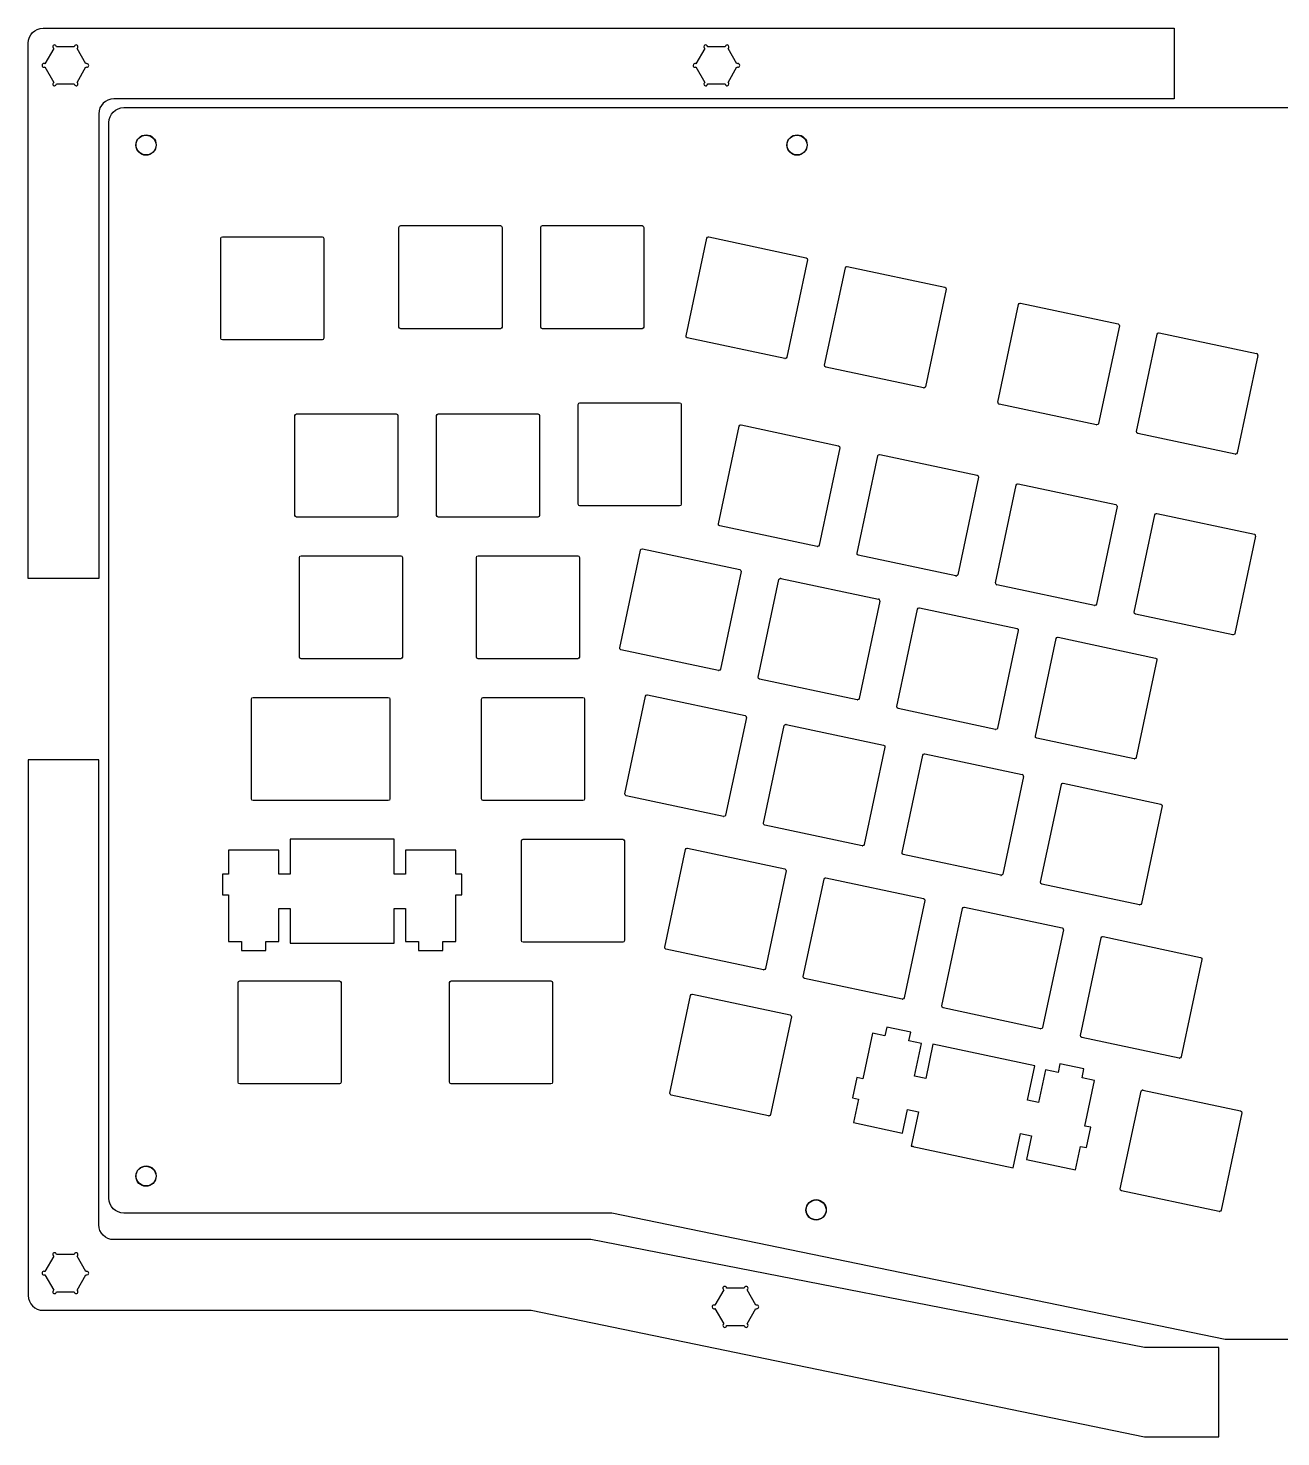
# Model space of a CAD drawing. Header units: inches. Extents: x -11.8 to 11.8, y -2.1 to 13.1.
# Drawn here: x -3.25 to 3.38, y 5.65 to 13.11 of the extents above; entities that cross this region are included whole.
import ezdxf

# ---------------------------------------------------------------- set-up
doc = ezdxf.new("R2010")
doc.units = ezdxf.units.IN
doc.header["$MEASUREMENT"] = 0
doc.layers.get('0').update_dxf_attribs({"lineweight": 0})

msp = doc.modelspace()

# ---------------------------------------------------------------- linework, layer by layer
at = {"color": 18, "lineweight": 25, "true_color": 0x000000}
for p, q in [((-3.1682, 13.1059), (2.8199, 13.1059)), ((2.8199, 13.1059), (2.8199, 12.7319)), ((-3.2469, 10.1934), (-3.2469, 13.0272)), ((-3.1118, 12.9991), (-3.1589, 12.9175)), ((-3.0031, 13.0075), (-3.0971, 13.0075)), ((-2.9413, 12.9175), (-2.9884, 12.9991)), ((0.3345, 12.9991), (0.2874, 12.9175)), ((0.4431, 13.0075), (0.3492, 13.0075)), ((0.505, 12.9175), (0.4578, 12.9991)), ((-3.1589, 12.9007), (-3.1118, 12.819)), ((-2.9884, 12.819), (-2.9413, 12.9007)), ((0.2874, 12.9007), (0.3345, 12.819)), ((0.4578, 12.819), (0.505, 12.9007)), ((-3.0971, 12.8106), (-3.0031, 12.8106)), ((0.3492, 12.8106), (0.4431, 12.8106)), ((2.8199, 12.7319), (-2.7943, 12.7319)), ((-2.7407, 12.6854), (11.2392, 12.6854)), ((-2.873, 12.6532), (-2.873, 10.1934)), ((-2.8194, 6.9142), (-2.8194, 12.6066)), ((-2.2184, 12.0018), (-1.6909, 12.0018)), ((-2.2184, 12.0018), (-1.6909, 12.0018)), ((-1.2839, 11.5245), (-1.2839, 12.052)), ((-1.275, 12.0609), (-0.7474, 12.0609)), ((-0.7386, 12.052), (-0.7386, 11.5245)), ((-0.5339, 11.5245), (-0.5339, 12.052)), ((-0.525, 12.0609), (0.0026, 12.0609)), ((0.0114, 12.052), (0.0114, 11.5245)), ((-2.2273, 11.4654), (-2.2273, 11.993)), ((-2.2273, 11.4654), (-2.2273, 11.993)), ((-1.682, 11.993), (-1.682, 11.4654)), ((-1.682, 11.993), (-1.682, 11.4654)), ((0.2356, 11.4781), (0.3453, 11.9942)), ((0.3558, 12.001), (0.8718, 11.8913)), ((0.8786, 11.8808), (0.769, 11.3648)), ((0.9692, 11.3222), (1.0789, 11.8382)), ((1.0894, 11.8451), (1.6054, 11.7354)), ((1.6123, 11.7249), (1.5026, 11.2088)), ((1.8862, 11.1273), (1.9959, 11.6433)), ((2.0064, 11.6501), (2.5225, 11.5405)), ((-0.7474, 11.5156), (-1.275, 11.5156)), ((0.0026, 11.5156), (-0.525, 11.5156)), ((2.5293, 11.53), (2.4196, 11.0139)), ((2.6198, 10.9714), (2.7295, 11.4874)), ((2.74, 11.4942), (3.2561, 11.3845)), ((-1.6909, 11.4566), (-2.2184, 11.4566)), ((-1.6909, 11.4566), (-2.2184, 11.4566)), ((0.7585, 11.358), (0.2424, 11.4676)), ((3.2629, 11.374), (3.1532, 10.858)), ((1.4921, 11.202), (0.976, 11.3117)), ((-0.335, 10.587), (-0.335, 11.1145)), ((-0.3262, 11.1234), (0.2014, 11.1234)), ((0.2102, 11.1145), (0.2102, 10.587)), ((2.4091, 11.0071), (1.8931, 11.1168)), ((-1.835, 10.5279), (-1.835, 11.0555)), ((-1.835, 10.5279), (-1.835, 11.0555)), ((-1.8262, 11.0643), (-1.2986, 11.0643)), ((-1.8262, 11.0643), (-1.2986, 11.0643)), ((-1.2898, 11.0555), (-1.2898, 10.5279)), ((-1.2898, 11.0555), (-1.2898, 10.5279)), ((-1.085, 10.5279), (-1.085, 11.0555)), ((-1.0762, 11.0643), (-0.5486, 11.0643)), ((-0.5398, 11.0555), (-0.5398, 10.5279)), ((0.407, 10.4832), (0.5167, 10.9993)), ((0.5272, 11.0061), (1.0432, 10.8964)), ((3.1427, 10.8512), (2.6267, 10.9608)), ((1.0501, 10.8859), (0.9404, 10.3699)), ((1.1406, 10.3273), (1.2503, 10.8433)), ((1.2608, 10.8502), (1.7768, 10.7405)), ((1.7837, 10.73), (1.674, 10.2139)), ((1.8742, 10.1714), (1.9839, 10.6874)), ((1.9944, 10.6942), (2.5105, 10.5845)), ((-1.2986, 10.519), (-1.8262, 10.519)), ((-1.2986, 10.519), (-1.8262, 10.519)), ((-0.5486, 10.519), (-1.0762, 10.519)), ((0.2014, 10.5781), (-0.3262, 10.5781)), ((2.5173, 10.574), (2.4076, 10.058)), ((2.6078, 10.0154), (2.7175, 10.5315)), ((2.728, 10.5383), (3.2441, 10.4286)), ((0.9299, 10.3631), (0.4138, 10.4727)), ((3.2509, 10.4181), (3.1412, 9.9021)), ((-1.8114, 9.7779), (-1.8114, 10.3055)), ((-1.8026, 10.3143), (-1.275, 10.3143)), ((-1.2661, 10.3055), (-1.2661, 9.7779)), ((-0.874, 9.7779), (-0.874, 10.3055)), ((-0.8652, 10.3143), (-0.3376, 10.3143)), ((-0.3287, 10.3055), (-0.3287, 9.7779)), ((-0.1157, 9.8276), (-0.006, 10.3436)), ((0.0045, 10.3505), (0.5205, 10.2408)), ((1.6635, 10.2071), (1.1475, 10.3168)), ((0.5273, 10.2303), (0.4176, 9.7142)), ((-2.873, 10.1934), (-3.2469, 10.1934)), ((0.6179, 9.6717), (0.7276, 10.1877)), ((0.7381, 10.1945), (1.2541, 10.0848)), ((2.3971, 10.0512), (1.8811, 10.1609)), ((1.2609, 10.0743), (1.1512, 9.5583)), ((1.3515, 9.5157), (1.4612, 10.0318)), ((1.4717, 10.0386), (1.9877, 9.9289)), ((3.1307, 9.8952), (2.6147, 10.0049)), ((1.9945, 9.9184), (1.8849, 9.4024)), ((2.0851, 9.3598), (2.1948, 9.8758)), ((2.2053, 9.8827), (2.7213, 9.773)), ((-1.275, 9.769), (-1.8026, 9.769)), ((-0.3376, 9.769), (-0.8652, 9.769)), ((0.4071, 9.7074), (-0.1089, 9.8171)), ((2.7282, 9.7625), (2.6185, 9.2464)), ((1.1407, 9.5515), (0.6247, 9.6612)), ((-2.0652, 9.0279), (-2.0652, 9.5555)), ((-2.0564, 9.5643), (-1.3413, 9.5643)), ((-1.3324, 9.5555), (-1.3324, 9.0279)), ((-0.8465, 9.0279), (-0.8465, 9.5555)), ((-0.8376, 9.5643), (-0.31, 9.5643)), ((-0.3012, 9.5555), (-0.3012, 9.0279)), ((-0.0883, 9.055), (0.0214, 9.571)), ((0.0319, 9.5779), (0.548, 9.4682)), ((1.8744, 9.3955), (1.3583, 9.5052)), ((0.5548, 9.4577), (0.4451, 8.9416)), ((0.6454, 8.8991), (0.755, 9.4151)), ((0.7655, 9.4219), (1.2816, 9.3122)), ((2.608, 9.2396), (2.0919, 9.3493)), ((1.2884, 9.3017), (1.1787, 8.7857)), ((1.379, 8.7431), (1.4887, 9.2592)), ((1.4991, 9.266), (2.0152, 9.1563)), ((-3.2469, 9.2336), (-3.2469, 6.3998)), ((-2.873, 9.2336), (-3.2469, 9.2336)), ((-2.873, 6.7739), (-2.873, 9.2336)), ((2.022, 9.1458), (1.9123, 8.6298)), ((2.1126, 8.5872), (2.2223, 9.1032)), ((2.2328, 9.1101), (2.7488, 9.0004)), ((0.4346, 8.9348), (-0.0814, 9.0445)), ((-1.3413, 9.019), (-2.0564, 9.019)), ((-0.31, 9.019), (-0.8376, 9.019)), ((2.7556, 8.9899), (2.6459, 8.4738)), ((1.1682, 8.7789), (0.6522, 8.8886)), ((-1.8605, 8.8143), (-1.8605, 8.6293)), ((-1.3093, 8.8143), (-1.8605, 8.8143)), ((-1.3093, 8.6293), (-1.3093, 8.8143)), ((-0.6358, 8.2779), (-0.6358, 8.8055)), ((-0.627, 8.8143), (-0.0994, 8.8143)), ((-0.0906, 8.8055), (-0.0906, 8.2779)), ((-1.9205, 8.7564), (-2.1863, 8.7564)), ((-2.1863, 8.7564), (-2.1863, 8.6293)), ((-1.9205, 8.6293), (-1.9205, 8.7564)), ((-0.9835, 8.7564), (-1.2492, 8.7564)), ((-1.2492, 8.7564), (-1.2492, 8.6293)), ((-0.9835, 8.6293), (-0.9835, 8.7564)), ((0.1226, 8.2434), (0.2323, 8.7595)), ((0.2428, 8.7663), (0.7588, 8.6566)), ((1.9018, 8.623), (1.3858, 8.7326)), ((-2.1863, 8.6293), (-2.2188, 8.6293)), ((-2.2188, 8.6293), (-2.2188, 8.5191)), ((-1.8605, 8.6293), (-1.9205, 8.6293)), ((-1.2492, 8.6293), (-1.3093, 8.6293)), ((-0.951, 8.6293), (-0.9835, 8.6293)), ((-0.951, 8.5191), (-0.951, 8.6293)), ((0.7657, 8.6461), (0.656, 8.1301)), ((0.8562, 8.0875), (0.9659, 8.6035)), ((0.9764, 8.6103), (1.4924, 8.5007)), ((2.6354, 8.467), (2.1194, 8.5767)), ((-2.2188, 8.5191), (-2.1863, 8.5191)), ((-2.1863, 8.5191), (-2.1863, 8.2722)), ((-0.9835, 8.2722), (-0.9835, 8.5191)), ((-0.9835, 8.5191), (-0.951, 8.5191)), ((-1.9205, 8.2722), (-1.9205, 8.4482)), ((-1.9205, 8.4482), (-1.8605, 8.4482)), ((-1.8605, 8.4482), (-1.8605, 8.2632)), ((-1.3093, 8.2632), (-1.3093, 8.4482)), ((-1.3093, 8.4482), (-1.2492, 8.4482)), ((-1.2492, 8.4482), (-1.2492, 8.2722)), ((1.4993, 8.4902), (1.3896, 7.9741)), ((1.5898, 7.9316), (1.6995, 8.4476)), ((1.71, 8.4544), (2.2261, 8.3447)), ((2.2329, 8.3342), (2.1232, 7.8182)), ((2.3234, 7.7756), (2.4331, 8.2917)), ((2.4436, 8.2985), (2.9597, 8.1888)), ((-2.1863, 8.2722), (-2.1183, 8.2722)), ((-2.1183, 8.225), (-1.9884, 8.225)), ((-2.1182, 8.272), (-2.1182, 8.2247)), ((-1.9884, 8.225), (-1.9884, 8.2722)), ((-1.9884, 8.2722), (-1.9205, 8.2722)), ((-1.8605, 8.2632), (-1.3093, 8.2632)), ((-1.2492, 8.2722), (-1.1814, 8.2722)), ((-1.1814, 8.2722), (-1.1814, 8.225)), ((-1.1814, 8.225), (-1.0514, 8.225)), ((-1.0514, 8.225), (-1.0514, 8.2722)), ((-1.0514, 8.2722), (-0.9835, 8.2722)), ((-0.0994, 8.269), (-0.627, 8.269)), ((0.6455, 8.1232), (0.1294, 8.2329)), ((2.9665, 8.1783), (2.8568, 7.6623)), ((-2.1354, 7.5279), (-2.1354, 8.0555)), ((-2.1266, 8.0643), (-1.599, 8.0643)), ((-1.5902, 8.0555), (-1.5902, 7.5279)), ((-1.0161, 7.5279), (-1.0161, 8.0555)), ((-1.0073, 8.0643), (-0.4797, 8.0643)), ((-0.4708, 8.0555), (-0.4708, 7.5279)), ((1.3791, 7.9673), (0.863, 8.077)), ((0.1501, 7.4708), (0.2598, 7.9869)), ((0.2703, 7.9937), (0.7863, 7.884)), ((2.1127, 7.8114), (1.5967, 7.9211)), ((0.7931, 7.8735), (0.6834, 7.3575)), ((1.2221, 7.7881), (1.1708, 7.5466)), ((1.2885, 7.7739), (1.2221, 7.7881)), ((1.2984, 7.8201), (1.2885, 7.7739)), ((1.4254, 7.7932), (1.2984, 7.8201)), ((1.4157, 7.7469), (1.4254, 7.7932)), ((2.8463, 7.6554), (2.3303, 7.7651)), ((1.4821, 7.7328), (1.4157, 7.7469)), ((1.4455, 7.5606), (1.4821, 7.7328)), ((1.5427, 7.7291), (1.5042, 7.5481)), ((2.0818, 7.6146), (1.5427, 7.7291)), ((2.0434, 7.4336), (2.0818, 7.6146)), ((2.2149, 7.6253), (2.2051, 7.5791)), ((2.342, 7.5983), (2.2149, 7.6253)), ((1.139, 7.5534), (1.1161, 7.4456)), ((1.1708, 7.5466), (1.139, 7.5534)), ((1.5042, 7.5481), (1.4455, 7.5606)), ((2.1386, 7.5932), (2.1021, 7.4211)), ((2.2051, 7.5791), (2.1386, 7.5932)), ((2.3321, 7.5521), (2.342, 7.5983)), ((2.3986, 7.538), (2.3321, 7.5521)), ((2.3472, 7.2965), (2.3986, 7.538)), ((-1.599, 7.519), (-2.1266, 7.519)), ((-0.4797, 7.519), (-1.0073, 7.519)), ((0.6729, 7.3506), (0.1569, 7.4603)), ((2.5343, 6.964), (2.644, 7.4801)), ((2.6545, 7.4869), (3.1705, 7.3772)), ((1.1161, 7.4456), (1.1479, 7.4388)), ((1.1479, 7.4388), (1.1214, 7.3144)), ((1.3814, 7.2591), (1.4078, 7.3836)), ((1.4078, 7.3836), (1.4666, 7.3711)), ((2.1021, 7.4211), (2.0434, 7.4336)), ((1.1214, 7.3144), (1.3814, 7.2591)), ((1.4666, 7.3711), (1.4281, 7.19)), ((3.1774, 7.3667), (3.0677, 6.8507)), ((1.9672, 7.0754), (2.0057, 7.2564)), ((2.0057, 7.2564), (2.0644, 7.2439)), ((2.0644, 7.2439), (2.0379, 7.1195)), ((2.379, 7.2898), (2.3472, 7.2965)), ((2.3561, 7.1819), (2.379, 7.2898)), ((1.4281, 7.19), (1.9672, 7.0754)), ((2.2979, 7.0643), (2.3244, 7.1887)), ((2.3244, 7.1887), (2.3561, 7.1819)), ((2.0379, 7.1195), (2.2979, 7.0643)), ((3.0572, 6.8439), (2.5411, 6.9535)), ((-0.1566, 6.8355), (-2.7407, 6.8355)), ((3.09, 6.1661), (-0.1566, 6.8355)), ((-0.2692, 6.6951), (-2.7943, 6.6951)), ((2.6624, 6.1236), (-0.2692, 6.6951)), ((-3.1118, 6.608), (-3.1589, 6.5263)), ((-3.0031, 6.6163), (-3.0971, 6.6163)), ((-2.9413, 6.5263), (-2.9884, 6.6079)), ((-3.1589, 6.5095), (-3.1118, 6.4279)), ((-2.9884, 6.4279), (-2.9413, 6.5095)), ((-3.0971, 6.4195), (-3.0031, 6.4195)), ((0.4354, 6.4293), (0.3882, 6.3476)), ((0.544, 6.4376), (0.4501, 6.4376)), ((0.6059, 6.3476), (0.5587, 6.4293)), ((-3.1682, 6.3211), (-0.5841, 6.3211)), ((-0.5841, 6.3211), (2.6624, 5.6517)), ((0.3882, 6.3308), (0.4354, 6.2492)), ((0.5587, 6.2492), (0.6059, 6.3308)), ((0.4501, 6.2408), (0.544, 6.2408)), ((3.0561, 6.1236), (2.6624, 6.1236)), ((3.0561, 5.6517), (3.0561, 6.1236)), ((3.8774, 6.1661), (3.09, 6.1661)), ((2.6624, 5.6517), (3.0561, 5.6517))]:
    msp.add_line(p, q, dxfattribs=at)
for points in [[(-3.2469, 13.0272), (-3.2469, 13.0707), (-3.2117, 13.1059), (-3.1682, 13.1059)], [(-2.9364, 12.9189), (-2.9382, 12.9189), (-2.9398, 12.9183), (-2.9413, 12.9175)], [(0.5098, 12.9189), (0.508, 12.9189), (0.5064, 12.9183), (0.505, 12.9175)], [(-2.7943, 12.7319), (-2.8378, 12.7319), (-2.873, 12.6967), (-2.873, 12.6532)], [(-2.8194, 12.6066), (-2.8194, 12.6501), (-2.7841, 12.6854), (-2.7407, 12.6854)], [(-2.6765, 12.4868), (-2.6765, 12.516), (-2.6526, 12.5399), (-2.6234, 12.5399)], [(-2.6757, 12.4885), (-2.6757, 12.5178), (-2.6518, 12.5417), (-2.6225, 12.5417)], [(-2.6234, 12.5399), (-2.5941, 12.5399), (-2.5702, 12.516), (-2.5702, 12.4868)], [(-2.6225, 12.5417), (-2.5933, 12.5417), (-2.5694, 12.5178), (-2.5694, 12.4885)], [(0.7697, 12.4868), (0.7697, 12.516), (0.7937, 12.5399), (0.8229, 12.5399)], [(0.7706, 12.4885), (0.7706, 12.5178), (0.7945, 12.5417), (0.8237, 12.5417)], [(0.8229, 12.5399), (0.8521, 12.5399), (0.876, 12.516), (0.876, 12.4868)], [(0.8237, 12.5417), (0.8529, 12.5417), (0.8769, 12.5178), (0.8769, 12.4885)], [(-2.6234, 12.4336), (-2.6526, 12.4336), (-2.6765, 12.4575), (-2.6765, 12.4868)], [(-2.6225, 12.4354), (-2.6518, 12.4354), (-2.6757, 12.4593), (-2.6757, 12.4885)], [(-2.5702, 12.4868), (-2.5702, 12.4575), (-2.5941, 12.4336), (-2.6234, 12.4336)], [(-2.5694, 12.4885), (-2.5694, 12.4593), (-2.5933, 12.4354), (-2.6225, 12.4354)], [(0.8229, 12.4336), (0.7937, 12.4336), (0.7697, 12.4575), (0.7697, 12.4868)], [(0.8237, 12.4354), (0.7945, 12.4354), (0.7706, 12.4593), (0.7706, 12.4885)], [(0.876, 12.4868), (0.876, 12.4575), (0.8521, 12.4336), (0.8229, 12.4336)], [(0.8769, 12.4885), (0.8769, 12.4593), (0.8529, 12.4354), (0.8237, 12.4354)], [(-2.2273, 11.993), (-2.2273, 11.9979), (-2.2233, 12.0018), (-2.2184, 12.0018)], [(-2.2273, 11.993), (-2.2273, 11.9979), (-2.2233, 12.0018), (-2.2184, 12.0018)], [(-1.6909, 12.0018), (-1.686, 12.0018), (-1.682, 11.9979), (-1.682, 11.993)], [(-1.6909, 12.0018), (-1.686, 12.0018), (-1.682, 11.9979), (-1.682, 11.993)], [(-1.2839, 12.052), (-1.2839, 12.0569), (-1.2799, 12.0609), (-1.275, 12.0609)], [(-0.7474, 12.0609), (-0.7426, 12.0609), (-0.7386, 12.0569), (-0.7386, 12.052)], [(-0.5339, 12.052), (-0.5339, 12.0569), (-0.5299, 12.0609), (-0.525, 12.0609)], [(0.0026, 12.0609), (0.0074, 12.0609), (0.0114, 12.0569), (0.0114, 12.052)], [(0.8718, 11.8913), (0.8766, 11.8903), (0.8797, 11.8856), (0.8786, 11.8808)], [(1.6054, 11.7354), (1.6102, 11.7344), (1.6133, 11.7296), (1.6123, 11.7249)], [(-1.275, 11.5156), (-1.2799, 11.5156), (-1.2839, 11.5196), (-1.2839, 11.5245)], [(-0.7386, 11.5245), (-0.7386, 11.5196), (-0.7426, 11.5156), (-0.7474, 11.5156)], [(-0.525, 11.5156), (-0.5299, 11.5156), (-0.5339, 11.5196), (-0.5339, 11.5245)], [(0.0114, 11.5245), (0.0114, 11.5196), (0.0074, 11.5156), (0.0026, 11.5156)], [(2.5225, 11.5405), (2.5272, 11.5394), (2.5303, 11.5347), (2.5293, 11.53)], [(-2.2184, 11.4566), (-2.2233, 11.4566), (-2.2273, 11.4605), (-2.2273, 11.4654)], [(-2.2184, 11.4566), (-2.2233, 11.4566), (-2.2273, 11.4605), (-2.2273, 11.4654)], [(-1.682, 11.4654), (-1.682, 11.4605), (-1.686, 11.4566), (-1.6909, 11.4566)], [(-1.682, 11.4654), (-1.682, 11.4605), (-1.686, 11.4566), (-1.6909, 11.4566)], [(0.2424, 11.4676), (0.2376, 11.4687), (0.2346, 11.4734), (0.2356, 11.4781)], [(0.7585, 11.358), (0.7591, 11.3578), (0.7597, 11.3578), (0.7603, 11.3578)], [(0.769, 11.3648), (0.7681, 11.3607), (0.7644, 11.3578), (0.7603, 11.3578)], [(3.2617, 11.3807), (3.2604, 11.3827), (3.2584, 11.384), (3.2561, 11.3845)], [(3.2629, 11.374), (3.2634, 11.3763), (3.2629, 11.3787), (3.2617, 11.3807)], [(0.976, 11.3117), (0.9712, 11.3127), (0.9682, 11.3174), (0.9692, 11.3222)], [(1.4921, 11.202), (1.4927, 11.2019), (1.4933, 11.2018), (1.4939, 11.2018)], [(1.5026, 11.2088), (1.5017, 11.2048), (1.4981, 11.2018), (1.4939, 11.2018)], [(-0.335, 11.1145), (-0.335, 11.1194), (-0.3311, 11.1234), (-0.3262, 11.1234)], [(0.2014, 11.1234), (0.2063, 11.1234), (0.2102, 11.1194), (0.2102, 11.1145)], [(1.8862, 11.1273), (1.8857, 11.125), (1.8862, 11.1226), (1.8875, 11.1206)], [(1.8875, 11.1206), (1.8888, 11.1186), (1.8908, 11.1173), (1.8931, 11.1168)], [(-1.835, 11.0555), (-1.835, 11.0603), (-1.8311, 11.0643), (-1.8262, 11.0643)], [(-1.835, 11.0555), (-1.835, 11.0603), (-1.8311, 11.0643), (-1.8262, 11.0643)], [(-1.2986, 11.0643), (-1.2937, 11.0643), (-1.2898, 11.0603), (-1.2898, 11.0555)], [(-1.2986, 11.0643), (-1.2937, 11.0643), (-1.2898, 11.0603), (-1.2898, 11.0555)], [(-1.085, 11.0555), (-1.085, 11.0603), (-1.0811, 11.0643), (-1.0762, 11.0643)], [(-0.5486, 11.0643), (-0.5437, 11.0643), (-0.5398, 11.0603), (-0.5398, 11.0555)], [(2.4091, 11.0071), (2.4097, 11.007), (2.4103, 11.0069), (2.4109, 11.0069)], [(2.4196, 11.0139), (2.4187, 11.0099), (2.4151, 11.0069), (2.4109, 11.0069)], [(2.6267, 10.9608), (2.6219, 10.9619), (2.6188, 10.9666), (2.6198, 10.9714)], [(1.0432, 10.8964), (1.048, 10.8954), (1.0511, 10.8907), (1.0501, 10.8859)], [(3.1427, 10.8512), (3.1433, 10.851), (3.1439, 10.851), (3.1446, 10.851)], [(3.1532, 10.858), (3.1523, 10.8539), (3.1487, 10.851), (3.1446, 10.851)], [(1.7768, 10.7405), (1.7816, 10.7395), (1.7847, 10.7347), (1.7837, 10.73)], [(-0.3262, 10.5781), (-0.3311, 10.5781), (-0.335, 10.5821), (-0.335, 10.587)], [(0.2102, 10.587), (0.2102, 10.5821), (0.2063, 10.5781), (0.2014, 10.5781)], [(-1.8262, 10.519), (-1.8311, 10.519), (-1.835, 10.523), (-1.835, 10.5279)], [(-1.8262, 10.519), (-1.8311, 10.519), (-1.835, 10.523), (-1.835, 10.5279)], [(-1.2898, 10.5279), (-1.2898, 10.523), (-1.2937, 10.519), (-1.2986, 10.519)], [(-1.2898, 10.5279), (-1.2898, 10.523), (-1.2937, 10.519), (-1.2986, 10.519)], [(-1.0762, 10.519), (-1.0811, 10.519), (-1.085, 10.523), (-1.085, 10.5279)], [(-0.5398, 10.5279), (-0.5398, 10.523), (-0.5437, 10.519), (-0.5486, 10.519)], [(2.5105, 10.5845), (2.5152, 10.5835), (2.5183, 10.5788), (2.5173, 10.574)], [(0.4138, 10.4727), (0.4091, 10.4738), (0.406, 10.4785), (0.407, 10.4832)], [(0.9299, 10.3631), (0.9305, 10.3629), (0.9311, 10.3629), (0.9317, 10.3629)], [(0.9404, 10.3699), (0.9395, 10.3658), (0.9359, 10.3629), (0.9317, 10.3629)], [(3.2497, 10.4248), (3.2484, 10.4268), (3.2464, 10.4281), (3.2441, 10.4286)], [(3.2509, 10.4181), (3.2514, 10.4204), (3.2509, 10.4228), (3.2497, 10.4248)], [(-1.8114, 10.3055), (-1.8114, 10.3103), (-1.8074, 10.3143), (-1.8026, 10.3143)], [(-1.275, 10.3143), (-1.2701, 10.3143), (-1.2661, 10.3103), (-1.2661, 10.3055)], [(-0.874, 10.3055), (-0.874, 10.3103), (-0.87, 10.3143), (-0.8652, 10.3143)], [(-0.3376, 10.3143), (-0.3327, 10.3143), (-0.3287, 10.3103), (-0.3287, 10.3055)], [(1.1475, 10.3168), (1.1427, 10.3178), (1.1396, 10.3225), (1.1406, 10.3273)], [(0.5205, 10.2408), (0.5253, 10.2398), (0.5283, 10.235), (0.5273, 10.2303)], [(1.674, 10.2139), (1.6731, 10.2099), (1.6695, 10.2069), (1.6653, 10.2069)], [(1.6635, 10.2071), (1.6641, 10.207), (1.6647, 10.2069), (1.6653, 10.2069)], [(1.8742, 10.1714), (1.8737, 10.1691), (1.8742, 10.1667), (1.8755, 10.1647)], [(1.8755, 10.1647), (1.8768, 10.1627), (1.8788, 10.1614), (1.8811, 10.1609)], [(1.2597, 10.081), (1.2584, 10.083), (1.2564, 10.0844), (1.2541, 10.0848)], [(1.2609, 10.0743), (1.2614, 10.0766), (1.261, 10.079), (1.2597, 10.081)], [(2.3971, 10.0512), (2.3977, 10.0511), (2.3983, 10.051), (2.3989, 10.051)], [(2.4076, 10.058), (2.4067, 10.0539), (2.4031, 10.051), (2.3989, 10.051)], [(2.6147, 10.0049), (2.6099, 10.006), (2.6068, 10.0107), (2.6078, 10.0154)], [(1.9877, 9.9289), (1.9925, 9.9279), (1.9956, 9.9232), (1.9945, 9.9184)], [(3.1307, 9.8952), (3.1313, 9.8951), (3.1319, 9.8951), (3.1326, 9.8951)], [(3.1412, 9.9021), (3.1403, 9.898), (3.1367, 9.8951), (3.1326, 9.8951)], [(-1.8026, 9.769), (-1.8074, 9.769), (-1.8114, 9.773), (-1.8114, 9.7779)], [(-1.2661, 9.7779), (-1.2661, 9.773), (-1.2701, 9.769), (-1.275, 9.769)], [(-0.8652, 9.769), (-0.87, 9.769), (-0.874, 9.773), (-0.874, 9.7779)], [(-0.3287, 9.7779), (-0.3287, 9.773), (-0.3327, 9.769), (-0.3376, 9.769)], [(-0.1089, 9.8171), (-0.1137, 9.8181), (-0.1167, 9.8228), (-0.1157, 9.8276)], [(2.7213, 9.773), (2.7261, 9.772), (2.7292, 9.7672), (2.7282, 9.7625)], [(0.4071, 9.7074), (0.4077, 9.7073), (0.4084, 9.7072), (0.409, 9.7072)], [(0.4176, 9.7142), (0.4168, 9.7102), (0.4131, 9.7072), (0.409, 9.7072)], [(0.6247, 9.6612), (0.6199, 9.6622), (0.6169, 9.6669), (0.6179, 9.6717)], [(-2.0652, 9.5555), (-2.0652, 9.5603), (-2.0613, 9.5643), (-2.0564, 9.5643)], [(-1.3413, 9.5643), (-1.3364, 9.5643), (-1.3324, 9.5603), (-1.3324, 9.5555)], [(-0.8465, 9.5555), (-0.8465, 9.5603), (-0.8425, 9.5643), (-0.8376, 9.5643)], [(-0.31, 9.5643), (-0.3052, 9.5643), (-0.3012, 9.5603), (-0.3012, 9.5555)], [(1.1407, 9.5515), (1.1414, 9.5513), (1.142, 9.5513), (1.1426, 9.5513)], [(1.1512, 9.5583), (1.1504, 9.5542), (1.1467, 9.5513), (1.1426, 9.5513)], [(0.5536, 9.4643), (0.5523, 9.4663), (0.5503, 9.4677), (0.548, 9.4682)], [(1.3583, 9.5052), (1.3535, 9.5062), (1.3505, 9.511), (1.3515, 9.5157)], [(0.5548, 9.4577), (0.5553, 9.46), (0.5548, 9.4623), (0.5536, 9.4643)], [(1.8744, 9.3955), (1.875, 9.3954), (1.8756, 9.3953), (1.8762, 9.3953)], [(1.8849, 9.4024), (1.884, 9.3983), (1.8804, 9.3953), (1.8762, 9.3953)], [(2.0919, 9.3493), (2.0871, 9.3503), (2.0841, 9.355), (2.0851, 9.3598)], [(1.2816, 9.3122), (1.2864, 9.3112), (1.2894, 9.3065), (1.2884, 9.3017)], [(2.6185, 9.2464), (2.6176, 9.2424), (2.614, 9.2394), (2.6098, 9.2394)], [(2.608, 9.2396), (2.6086, 9.2395), (2.6092, 9.2394), (2.6098, 9.2394)], [(2.0208, 9.1525), (2.0195, 9.1545), (2.0175, 9.1558), (2.0152, 9.1563)], [(2.022, 9.1458), (2.0225, 9.1481), (2.0221, 9.1505), (2.0208, 9.1525)], [(-2.0564, 9.019), (-2.0613, 9.019), (-2.0652, 9.023), (-2.0652, 9.0279)], [(-1.3324, 9.0279), (-1.3324, 9.023), (-1.3364, 9.019), (-1.3413, 9.019)], [(-0.8376, 9.019), (-0.8425, 9.019), (-0.8465, 9.023), (-0.8465, 9.0279)], [(-0.3012, 9.0279), (-0.3012, 9.023), (-0.3052, 9.019), (-0.31, 9.019)], [(-0.0814, 9.0445), (-0.0862, 9.0455), (-0.0893, 9.0502), (-0.0883, 9.055)], [(2.7488, 9.0004), (2.7536, 8.9994), (2.7566, 8.9946), (2.7556, 8.9899)], [(0.4346, 8.9348), (0.4352, 8.9347), (0.4358, 8.9346), (0.4364, 8.9346)], [(0.4451, 8.9416), (0.4442, 8.9376), (0.4406, 8.9346), (0.4364, 8.9346)], [(-0.6358, 8.8055), (-0.6358, 8.8103), (-0.6319, 8.8143), (-0.627, 8.8143)], [(-0.0994, 8.8143), (-0.0945, 8.8143), (-0.0906, 8.8103), (-0.0906, 8.8055)], [(1.1682, 8.7789), (1.1688, 8.7788), (1.1695, 8.7787), (1.1701, 8.7787)], [(1.1787, 8.7857), (1.1778, 8.7816), (1.1742, 8.7787), (1.1701, 8.7787)], [(1.3858, 8.7326), (1.381, 8.7336), (1.3779, 8.7384), (1.379, 8.7431)], [(0.7588, 8.6566), (0.7636, 8.6556), (0.7667, 8.6509), (0.7657, 8.6461)], [(1.9018, 8.623), (1.9024, 8.6228), (1.9031, 8.6228), (1.9037, 8.6228)], [(1.9123, 8.6298), (1.9115, 8.6257), (1.9078, 8.6228), (1.9037, 8.6228)], [(2.1194, 8.5767), (2.1146, 8.5777), (2.1116, 8.5824), (2.1126, 8.5872)], [(1.4924, 8.5007), (1.4972, 8.4996), (1.5003, 8.4949), (1.4993, 8.4902)], [(2.6354, 8.467), (2.636, 8.4669), (2.6367, 8.4668), (2.6373, 8.4668)], [(2.6459, 8.4738), (2.6451, 8.4698), (2.6414, 8.4668), (2.6373, 8.4668)], [(-0.627, 8.269), (-0.6319, 8.269), (-0.6358, 8.273), (-0.6358, 8.2779)], [(-0.0906, 8.2779), (-0.0906, 8.273), (-0.0945, 8.269), (-0.0994, 8.269)], [(2.2316, 8.3409), (2.2304, 8.3429), (2.2284, 8.3442), (2.2261, 8.3447)], [(2.2329, 8.3342), (2.2334, 8.3365), (2.2329, 8.3389), (2.2316, 8.3409)], [(0.1294, 8.2329), (0.1247, 8.2339), (0.1216, 8.2387), (0.1226, 8.2434)], [(0.656, 8.1301), (0.6551, 8.126), (0.6515, 8.123), (0.6473, 8.123)], [(2.9597, 8.1888), (2.9644, 8.1878), (2.9675, 8.1831), (2.9665, 8.1783)], [(-2.1354, 8.0555), (-2.1354, 8.0603), (-2.1315, 8.0643), (-2.1266, 8.0643)], [(-1.599, 8.0643), (-1.5941, 8.0643), (-1.5902, 8.0603), (-1.5902, 8.0555)], [(-1.0161, 8.0555), (-1.0161, 8.0603), (-1.0121, 8.0643), (-1.0073, 8.0643)], [(-0.4797, 8.0643), (-0.4748, 8.0643), (-0.4708, 8.0603), (-0.4708, 8.0555)], [(0.6455, 8.1232), (0.6461, 8.1231), (0.6467, 8.123), (0.6473, 8.123)], [(0.863, 8.077), (0.8583, 8.078), (0.8552, 8.0827), (0.8562, 8.0875)], [(1.3791, 7.9673), (1.3797, 7.9672), (1.3803, 7.9671), (1.3809, 7.9671)], [(1.3896, 7.9741), (1.3887, 7.9701), (1.3851, 7.9671), (1.3809, 7.9671)], [(1.5967, 7.9211), (1.5919, 7.9221), (1.5888, 7.9268), (1.5898, 7.9316)], [(0.7863, 7.884), (0.7911, 7.883), (0.7941, 7.8783), (0.7931, 7.8735)], [(2.1127, 7.8114), (2.1133, 7.8112), (2.1139, 7.8112), (2.1145, 7.8112)], [(2.1232, 7.8182), (2.1223, 7.8141), (2.1187, 7.8112), (2.1145, 7.8112)], [(2.3303, 7.7651), (2.3255, 7.7661), (2.3224, 7.7709), (2.3234, 7.7756)], [(2.8463, 7.6554), (2.8469, 7.6553), (2.8475, 7.6552), (2.8481, 7.6552)], [(2.8568, 7.6623), (2.8559, 7.6582), (2.8523, 7.6552), (2.8481, 7.6552)], [(-2.1266, 7.519), (-2.1315, 7.519), (-2.1354, 7.523), (-2.1354, 7.5279)], [(-1.5902, 7.5279), (-1.5902, 7.523), (-1.5941, 7.519), (-1.599, 7.519)], [(-1.0073, 7.519), (-1.0121, 7.519), (-1.0161, 7.523), (-1.0161, 7.5279)], [(-0.4708, 7.5279), (-0.4708, 7.523), (-0.4748, 7.519), (-0.4797, 7.519)], [(0.1569, 7.4603), (0.1521, 7.4613), (0.1491, 7.4661), (0.1501, 7.4708)], [(0.6729, 7.3506), (0.6736, 7.3505), (0.6742, 7.3504), (0.6748, 7.3504)], [(0.6834, 7.3575), (0.6826, 7.3534), (0.6789, 7.3504), (0.6748, 7.3504)], [(3.1705, 7.3772), (3.1753, 7.3762), (3.1784, 7.3715), (3.1774, 7.3667)], [(1.4351, 7.1913), (1.4364, 7.1893), (1.4384, 7.1879), (1.4407, 7.1874)], [(-2.6765, 7.0306), (-2.6765, 7.0598), (-2.6526, 7.0837), (-2.6234, 7.0837)], [(-2.6757, 7.0323), (-2.6757, 7.0616), (-2.6518, 7.0855), (-2.6225, 7.0855)], [(-2.6234, 7.0837), (-2.5941, 7.0837), (-2.5702, 7.0598), (-2.5702, 7.0306)], [(-2.6225, 7.0855), (-2.5933, 7.0855), (-2.5694, 7.0616), (-2.5694, 7.0323)], [(-2.6234, 6.9774), (-2.6526, 6.9774), (-2.6765, 7.0013), (-2.6765, 7.0306)], [(-2.6225, 6.9792), (-2.6518, 6.9792), (-2.6757, 7.0031), (-2.6757, 7.0323)], [(-2.5702, 7.0306), (-2.5702, 7.0013), (-2.5941, 6.9774), (-2.6234, 6.9774)], [(-2.5694, 7.0323), (-2.5694, 7.0031), (-2.5933, 6.9792), (-2.6225, 6.9792)], [(2.5411, 6.9535), (2.5364, 6.9546), (2.5333, 6.9593), (2.5343, 6.964)], [(-2.7407, 6.8355), (-2.7841, 6.8355), (-2.8194, 6.8707), (-2.8194, 6.9142)], [(0.8706, 6.8519), (0.8706, 6.8811), (0.8945, 6.905), (0.9238, 6.905)], [(0.8714, 6.8536), (0.8714, 6.8829), (0.8954, 6.9068), (0.9246, 6.9068)], [(0.9238, 6.905), (0.953, 6.905), (0.9769, 6.8811), (0.9769, 6.8519)], [(0.9246, 6.9068), (0.9538, 6.9068), (0.9777, 6.8829), (0.9777, 6.8536)], [(0.9238, 6.7987), (0.8945, 6.7987), (0.8706, 6.8227), (0.8706, 6.8519)], [(0.9246, 6.8005), (0.8954, 6.8005), (0.8714, 6.8244), (0.8714, 6.8536)], [(0.9769, 6.8519), (0.9769, 6.8227), (0.953, 6.7987), (0.9238, 6.7987)], [(0.9777, 6.8536), (0.9777, 6.8244), (0.9538, 6.8005), (0.9246, 6.8005)], [(3.0572, 6.8439), (3.0578, 6.8437), (3.0584, 6.8437), (3.059, 6.8437)], [(3.0677, 6.8507), (3.0668, 6.8466), (3.0632, 6.8437), (3.059, 6.8437)], [(-2.7943, 6.6951), (-2.8378, 6.6952), (-2.873, 6.7304), (-2.873, 6.7739)], [(-2.9364, 6.5278), (-2.9382, 6.5278), (-2.9398, 6.5271), (-2.9413, 6.5263)], [(-3.2469, 6.3998), (-3.247, 6.3563), (-3.2117, 6.3211), (-3.1682, 6.3211)], [(0.6107, 6.3491), (0.6089, 6.3491), (0.6073, 6.3485), (0.6059, 6.3476)]]:
    msp.add_open_spline(points, degree=3, dxfattribs=at)
for points, knots in [([(-3.0971, 13.0075), (-3.0971, 13.0129), (-3.1015, 13.0173), (-3.1069, 13.0173), (-3.1124, 13.0173), (-3.1168, 13.0129), (-3.1168, 13.0075), (-3.1168, 13.0039), (-3.1147, 13.0008), (-3.1118, 12.9991)], [0, 0, 0, 0, 1, 1, 1, 2, 2, 2, 3, 3, 3, 3]), ([(-2.9884, 12.9991), (-2.9855, 13.0008), (-2.9834, 13.0039), (-2.9834, 13.0075), (-2.9834, 13.0129), (-2.9878, 13.0173), (-2.9933, 13.0173), (-2.9987, 13.0173), (-3.0031, 13.0129), (-3.0031, 13.0075)], [0, 0, 0, 0, 1, 1, 1, 2, 2, 2, 3, 3, 3, 3]), ([(0.3492, 13.0075), (0.3492, 13.0129), (0.3448, 13.0173), (0.3393, 13.0173), (0.3339, 13.0173), (0.3295, 13.0129), (0.3295, 13.0075), (0.3295, 13.0039), (0.3316, 13.0008), (0.3345, 12.9991)], [0, 0, 0, 0, 1, 1, 1, 2, 2, 2, 3, 3, 3, 3]), ([(0.4578, 12.9991), (0.4608, 13.0008), (0.4628, 13.0039), (0.4628, 13.0075), (0.4628, 13.0129), (0.4584, 13.0173), (0.453, 13.0173), (0.4476, 13.0173), (0.4431, 13.0129), (0.4431, 13.0075)], [0, 0, 0, 0, 1, 1, 1, 2, 2, 2, 3, 3, 3, 3]), ([(-3.1589, 12.9175), (-3.1604, 12.9183), (-3.1619, 12.9189), (-3.1637, 12.9189), (-3.1692, 12.9189), (-3.1736, 12.9145), (-3.1736, 12.9091), (-3.1736, 12.9036), (-3.1692, 12.8992), (-3.1637, 12.8992), (-3.1619, 12.8992), (-3.1604, 12.8998), (-3.1589, 12.9007)], [0, 0, 0, 0, 1, 1, 1, 2, 2, 2, 3, 3, 3, 4, 4, 4, 4]), ([(-2.9413, 12.9007), (-2.9398, 12.8998), (-2.9382, 12.8992), (-2.9364, 12.8992), (-2.931, 12.8992), (-2.9266, 12.9036), (-2.9266, 12.9091), (-2.9266, 12.9145), (-2.931, 12.9189), (-2.9364, 12.9189)], [0, 0, 0, 0, 1, 1, 1, 2, 2, 2, 3, 3, 3, 3]), ([(0.2874, 12.9175), (0.2859, 12.9183), (0.2843, 12.9189), (0.2825, 12.9189), (0.2771, 12.9189), (0.2727, 12.9145), (0.2727, 12.9091), (0.2727, 12.9036), (0.2771, 12.8992), (0.2825, 12.8992), (0.2843, 12.8992), (0.2859, 12.8998), (0.2874, 12.9007)], [0, 0, 0, 0, 1, 1, 1, 2, 2, 2, 3, 3, 3, 4, 4, 4, 4]), ([(0.505, 12.9007), (0.5064, 12.8998), (0.508, 12.8992), (0.5098, 12.8992), (0.5153, 12.8992), (0.5197, 12.9036), (0.5197, 12.9091), (0.5197, 12.9145), (0.5153, 12.9189), (0.5098, 12.9189)], [0, 0, 0, 0, 1, 1, 1, 2, 2, 2, 3, 3, 3, 3]), ([(-3.1118, 12.819), (-3.1147, 12.8173), (-3.1168, 12.8143), (-3.1168, 12.8106), (-3.1168, 12.8052), (-3.1124, 12.8008), (-3.1069, 12.8008), (-3.1015, 12.8008), (-3.0971, 12.8052), (-3.0971, 12.8106)], [0, 0, 0, 0, 1, 1, 1, 2, 2, 2, 3, 3, 3, 3]), ([(-3.0031, 12.8106), (-3.0031, 12.8052), (-2.9987, 12.8008), (-2.9933, 12.8008), (-2.9878, 12.8008), (-2.9834, 12.8052), (-2.9834, 12.8106), (-2.9834, 12.8143), (-2.9855, 12.8173), (-2.9884, 12.819)], [0, 0, 0, 0, 1, 1, 1, 2, 2, 2, 3, 3, 3, 3]), ([(0.3345, 12.819), (0.3316, 12.8173), (0.3295, 12.8143), (0.3295, 12.8106), (0.3295, 12.8052), (0.3339, 12.8008), (0.3393, 12.8008), (0.3448, 12.8008), (0.3492, 12.8052), (0.3492, 12.8106)], [0, 0, 0, 0, 1, 1, 1, 2, 2, 2, 3, 3, 3, 3]), ([(0.4431, 12.8106), (0.4431, 12.8052), (0.4476, 12.8008), (0.453, 12.8008), (0.4584, 12.8008), (0.4628, 12.8052), (0.4628, 12.8106), (0.4628, 12.8143), (0.4608, 12.8173), (0.4578, 12.819)], [0, 0, 0, 0, 1, 1, 1, 2, 2, 2, 3, 3, 3, 3]), ([(0.3453, 11.9942), (0.3461, 11.9982), (0.3498, 12.0012), (0.3539, 12.0012), (0.3545, 12.0012), (0.3552, 12.0011), (0.3558, 12.001)], [0, 0, 0, 0, 1, 1, 1, 2, 2, 2, 2]), ([(1.0789, 11.8382), (1.0798, 11.8423), (1.0834, 11.8453), (1.0875, 11.8453), (1.0882, 11.8453), (1.0888, 11.8452), (1.0894, 11.8451)], [0, 0, 0, 0, 1, 1, 1, 2, 2, 2, 2]), ([(1.9959, 11.6433), (1.9968, 11.6474), (2.0004, 11.6503), (2.0046, 11.6503), (2.0052, 11.6503), (2.0058, 11.6503), (2.0064, 11.6501)], [0, 0, 0, 0, 1, 1, 1, 2, 2, 2, 2]), ([(2.7295, 11.4874), (2.7304, 11.4915), (2.734, 11.4944), (2.7382, 11.4944), (2.7388, 11.4944), (2.7394, 11.4943), (2.74, 11.4942)], [0, 0, 0, 0, 1, 1, 1, 2, 2, 2, 2]), ([(0.5167, 10.9993), (0.5176, 11.0033), (0.5212, 11.0063), (0.5254, 11.0063), (0.526, 11.0063), (0.5266, 11.0062), (0.5272, 11.0061)], [0, 0, 0, 0, 1, 1, 1, 2, 2, 2, 2]), ([(1.2503, 10.8433), (1.2512, 10.8474), (1.2548, 10.8504), (1.259, 10.8504), (1.2596, 10.8504), (1.2602, 10.8503), (1.2608, 10.8502)], [0, 0, 0, 0, 1, 1, 1, 2, 2, 2, 2]), ([(1.9839, 10.6874), (1.9848, 10.6915), (1.9884, 10.6944), (1.9926, 10.6944), (1.9932, 10.6944), (1.9938, 10.6944), (1.9944, 10.6942)], [0, 0, 0, 0, 1, 1, 1, 2, 2, 2, 2]), ([(2.7175, 10.5315), (2.7184, 10.5355), (2.722, 10.5385), (2.7262, 10.5385), (2.7268, 10.5385), (2.7274, 10.5384), (2.728, 10.5383)], [0, 0, 0, 0, 1, 1, 1, 2, 2, 2, 2]), ([(-0.006, 10.3436), (-0.0052, 10.3477), (-0.0015, 10.3507), (0.0026, 10.3507), (0.0032, 10.3507), (0.0039, 10.3506), (0.0045, 10.3505)], [0, 0, 0, 0, 1, 1, 1, 2, 2, 2, 2]), ([(0.7276, 10.1877), (0.7284, 10.1918), (0.7321, 10.1947), (0.7362, 10.1947), (0.7368, 10.1947), (0.7375, 10.1946), (0.7381, 10.1945)], [0, 0, 0, 0, 1, 1, 1, 2, 2, 2, 2]), ([(1.4612, 10.0318), (1.462, 10.0358), (1.4657, 10.0388), (1.4698, 10.0388), (1.4704, 10.0388), (1.4711, 10.0387), (1.4717, 10.0386)], [0, 0, 0, 0, 1, 1, 1, 2, 2, 2, 2]), ([(2.1948, 9.8758), (2.1957, 9.8799), (2.1993, 9.8829), (2.2034, 9.8829), (2.2041, 9.8829), (2.2047, 9.8828), (2.2053, 9.8827)], [0, 0, 0, 0, 1, 1, 1, 2, 2, 2, 2]), ([(0.0214, 9.571), (0.0223, 9.5751), (0.0259, 9.5781), (0.0301, 9.5781), (0.0307, 9.5781), (0.0313, 9.578), (0.0319, 9.5779)], [0, 0, 0, 0, 1, 1, 1, 2, 2, 2, 2]), ([(0.755, 9.4151), (0.7559, 9.4192), (0.7595, 9.4221), (0.7637, 9.4221), (0.7643, 9.4221), (0.7649, 9.4221), (0.7655, 9.4219)], [0, 0, 0, 0, 1, 1, 1, 2, 2, 2, 2]), ([(1.4887, 9.2592), (1.4895, 9.2632), (1.4932, 9.2662), (1.4973, 9.2662), (1.4979, 9.2662), (1.4985, 9.2661), (1.4991, 9.266)], [0, 0, 0, 0, 1, 1, 1, 2, 2, 2, 2]), ([(2.2223, 9.1032), (2.2231, 9.1073), (2.2268, 9.1103), (2.2309, 9.1103), (2.2315, 9.1103), (2.2322, 9.1102), (2.2328, 9.1101)], [0, 0, 0, 0, 1, 1, 1, 2, 2, 2, 2]), ([(0.6522, 8.8886), (0.6499, 8.8891), (0.6479, 8.8904), (0.6466, 8.8924), (0.6453, 8.8944), (0.6449, 8.8968), (0.6454, 8.8991)], [0, 0, 0, 0, 1, 1, 1, 2, 2, 2, 2]), ([(0.2323, 8.7595), (0.2332, 8.7635), (0.2368, 8.7665), (0.2409, 8.7665), (0.2416, 8.7665), (0.2422, 8.7664), (0.2428, 8.7663)], [0, 0, 0, 0, 1, 1, 1, 2, 2, 2, 2]), ([(0.9659, 8.6035), (0.9668, 8.6076), (0.9704, 8.6105), (0.9746, 8.6105), (0.9752, 8.6105), (0.9758, 8.6105), (0.9764, 8.6103)], [0, 0, 0, 0, 1, 1, 1, 2, 2, 2, 2]), ([(1.6995, 8.4476), (1.7004, 8.4517), (1.704, 8.4546), (1.7082, 8.4546), (1.7088, 8.4546), (1.7094, 8.4545), (1.71, 8.4544)], [0, 0, 0, 0, 1, 1, 1, 2, 2, 2, 2]), ([(2.4331, 8.2917), (2.434, 8.2957), (2.4376, 8.2987), (2.4418, 8.2987), (2.4424, 8.2987), (2.443, 8.2986), (2.4436, 8.2985)], [0, 0, 0, 0, 1, 1, 1, 2, 2, 2, 2]), ([(0.2598, 7.9869), (0.2606, 7.9909), (0.2643, 7.9939), (0.2684, 7.9939), (0.269, 7.9939), (0.2697, 7.9938), (0.2703, 7.9937)], [0, 0, 0, 0, 1, 1, 1, 2, 2, 2, 2]), ([(2.644, 7.4801), (2.6449, 7.4841), (2.6485, 7.4871), (2.6527, 7.4871), (2.6533, 7.4871), (2.6539, 7.487), (2.6545, 7.4869)], [0, 0, 0, 0, 1, 1, 1, 2, 2, 2, 2]), ([(-3.0971, 6.6163), (-3.0971, 6.6218), (-3.1015, 6.6262), (-3.1069, 6.6262), (-3.1124, 6.6262), (-3.1168, 6.6218), (-3.1168, 6.6163), (-3.1168, 6.6127), (-3.1147, 6.6097), (-3.1118, 6.608)], [0, 0, 0, 0, 1, 1, 1, 2, 2, 2, 3, 3, 3, 3]), ([(-2.9884, 6.6079), (-2.9855, 6.6097), (-2.9834, 6.6127), (-2.9834, 6.6163), (-2.9834, 6.6218), (-2.9878, 6.6262), (-2.9933, 6.6262), (-2.9987, 6.6262), (-3.0031, 6.6218), (-3.0031, 6.6163)], [0, 0, 0, 0, 1, 1, 1, 2, 2, 2, 3, 3, 3, 3]), ([(-3.1589, 6.5263), (-3.1604, 6.5271), (-3.1619, 6.5278), (-3.1637, 6.5278), (-3.1692, 6.5278), (-3.1736, 6.5233), (-3.1736, 6.5179), (-3.1736, 6.5125), (-3.1692, 6.5081), (-3.1637, 6.5081), (-3.1619, 6.5081), (-3.1604, 6.5087), (-3.1589, 6.5095)], [0, 0, 0, 0, 1, 1, 1, 2, 2, 2, 3, 3, 3, 4, 4, 4, 4]), ([(-2.9413, 6.5095), (-2.9398, 6.5087), (-2.9382, 6.5081), (-2.9364, 6.5081), (-2.931, 6.5081), (-2.9266, 6.5125), (-2.9266, 6.5179), (-2.9266, 6.5233), (-2.931, 6.5278), (-2.9364, 6.5278)], [0, 0, 0, 0, 1, 1, 1, 2, 2, 2, 3, 3, 3, 3]), ([(-3.1118, 6.4279), (-3.1147, 6.4262), (-3.1168, 6.4231), (-3.1168, 6.4195), (-3.1168, 6.4141), (-3.1124, 6.4096), (-3.1069, 6.4096), (-3.1015, 6.4096), (-3.0971, 6.4141), (-3.0971, 6.4195)], [0, 0, 0, 0, 1, 1, 1, 2, 2, 2, 3, 3, 3, 3]), ([(-3.0031, 6.4195), (-3.0031, 6.4141), (-2.9987, 6.4096), (-2.9933, 6.4096), (-2.9878, 6.4096), (-2.9834, 6.4141), (-2.9834, 6.4195), (-2.9834, 6.4231), (-2.9855, 6.4262), (-2.9884, 6.4279)], [0, 0, 0, 0, 1, 1, 1, 2, 2, 2, 3, 3, 3, 3]), ([(0.4501, 6.4376), (0.4501, 6.4431), (0.4457, 6.4475), (0.4402, 6.4475), (0.4348, 6.4475), (0.4304, 6.4431), (0.4304, 6.4376), (0.4304, 6.434), (0.4324, 6.431), (0.4354, 6.4293)], [0, 0, 0, 0, 1, 1, 1, 2, 2, 2, 3, 3, 3, 3]), ([(0.5587, 6.4293), (0.5616, 6.431), (0.5637, 6.434), (0.5637, 6.4376), (0.5637, 6.4431), (0.5593, 6.4475), (0.5539, 6.4475), (0.5484, 6.4475), (0.544, 6.4431), (0.544, 6.4376)], [0, 0, 0, 0, 1, 1, 1, 2, 2, 2, 3, 3, 3, 3]), ([(0.3882, 6.3476), (0.3868, 6.3485), (0.3852, 6.3491), (0.3834, 6.3491), (0.378, 6.3491), (0.3736, 6.3447), (0.3736, 6.3392), (0.3736, 6.3338), (0.378, 6.3294), (0.3834, 6.3294), (0.3852, 6.3294), (0.3868, 6.33), (0.3882, 6.3308)], [0, 0, 0, 0, 1, 1, 1, 2, 2, 2, 3, 3, 3, 4, 4, 4, 4]), ([(0.6059, 6.3308), (0.6073, 6.33), (0.6089, 6.3294), (0.6107, 6.3294), (0.6161, 6.3294), (0.6205, 6.3338), (0.6205, 6.3392), (0.6205, 6.3447), (0.6161, 6.3491), (0.6107, 6.3491)], [0, 0, 0, 0, 1, 1, 1, 2, 2, 2, 3, 3, 3, 3]), ([(0.4354, 6.2492), (0.4324, 6.2475), (0.4304, 6.2444), (0.4304, 6.2408), (0.4304, 6.2354), (0.4348, 6.231), (0.4402, 6.231), (0.4457, 6.231), (0.4501, 6.2354), (0.4501, 6.2408)], [0, 0, 0, 0, 1, 1, 1, 2, 2, 2, 3, 3, 3, 3]), ([(0.544, 6.2408), (0.544, 6.2354), (0.5484, 6.231), (0.5539, 6.231), (0.5593, 6.231), (0.5637, 6.2354), (0.5637, 6.2408), (0.5637, 6.2444), (0.5616, 6.2475), (0.5587, 6.2492)], [0, 0, 0, 0, 1, 1, 1, 2, 2, 2, 3, 3, 3, 3])]:
    msp.add_open_spline(points, degree=3, knots=knots, dxfattribs=at)

doc.saveas('drawing.dxf')
